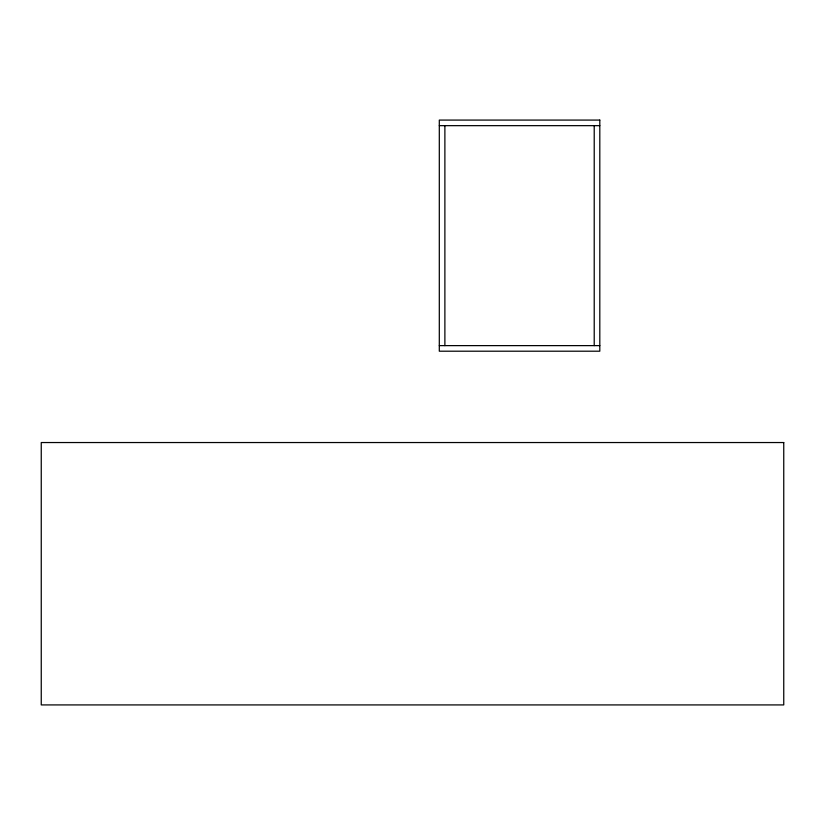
<?xml version="1.0" encoding="UTF-8"?>
<svg xmlns="http://www.w3.org/2000/svg" width="825" height="825" viewBox="0 0 825 825"><rect width="100%" height="100%" fill="white"/><g stroke="black" fill="none" stroke-linecap="round" stroke-linejoin="round"><path stroke-width="1.24" d="M439.302 125.658L599.806 125.658M439.302 345.623L599.806 345.623M594.217 125.658L594.217 345.623M444.881 125.658L444.881 345.623M599.806 120.079L439.302 120.079L439.302 351.202L599.806 351.202L599.806 120.079M783.75 442.54L41.25 442.54L41.25 704.921L783.75 704.921L783.75 442.54"/></g></svg>
